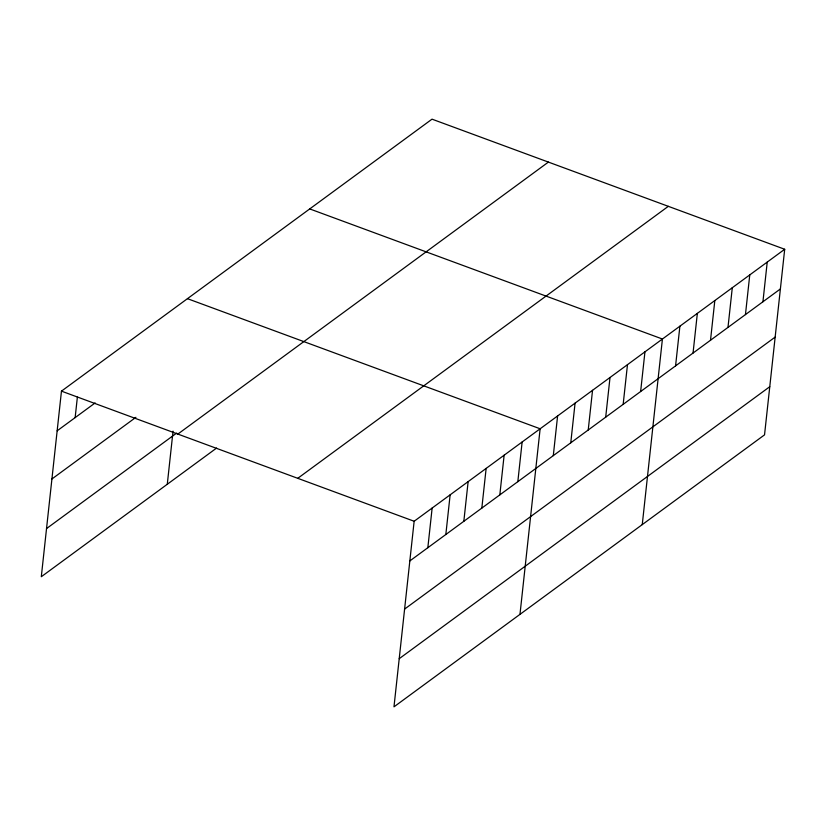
<?xml version="1.0" encoding="UTF-8"?>
<svg xmlns="http://www.w3.org/2000/svg" width="826" height="826" viewBox="0 0 826 826"><rect width="100%" height="100%" fill="white"/><g stroke="black" fill="none" stroke-linecap="round" stroke-linejoin="round"><path stroke-width="1.24" d="M784.7 249.266L414.146 521.258L393.981 706.839L764.535 434.858L784.7 249.266L432.019 119.161L61.465 391.142L41.3 576.734L216.608 448.053M75.145 417.615L77.376 397.13M167.286 484.253L173.057 431.141M427.837 547.721L432.143 508.042M445.834 534.515L450.139 494.836M463.83 521.299L468.135 481.62M481.826 508.093L486.142 468.414M499.823 494.877L504.139 455.198M517.83 481.672L522.135 441.993M519.977 614.368L540.132 428.777L187.45 298.671M553.296 455.632L557.602 415.963M570.766 442.808L575.072 403.14M588.226 429.995L592.541 390.316M605.695 417.171L610.011 377.492M623.165 404.348L627.481 364.669M640.635 391.524L644.951 351.845M642.256 524.613L662.421 339.021L309.729 208.916M675.575 365.877L679.891 326.198M693.045 353.053L697.351 313.384M710.515 340.229L714.82 300.561M727.985 327.416L732.29 287.737M745.455 314.592L749.76 274.913M762.925 301.769L767.23 262.09M57.149 430.821L95.145 402.933M51.924 478.977L135.908 417.326M46.535 528.578L176.63 433.092M177.848 434.084L548.402 162.092M297.763 478.316L668.317 206.335M409.83 560.937L780.394 288.945M404.606 609.082L775.16 337.091M399.216 658.694L769.77 386.702M61.465 391.142L414.146 521.258"/></g></svg>
